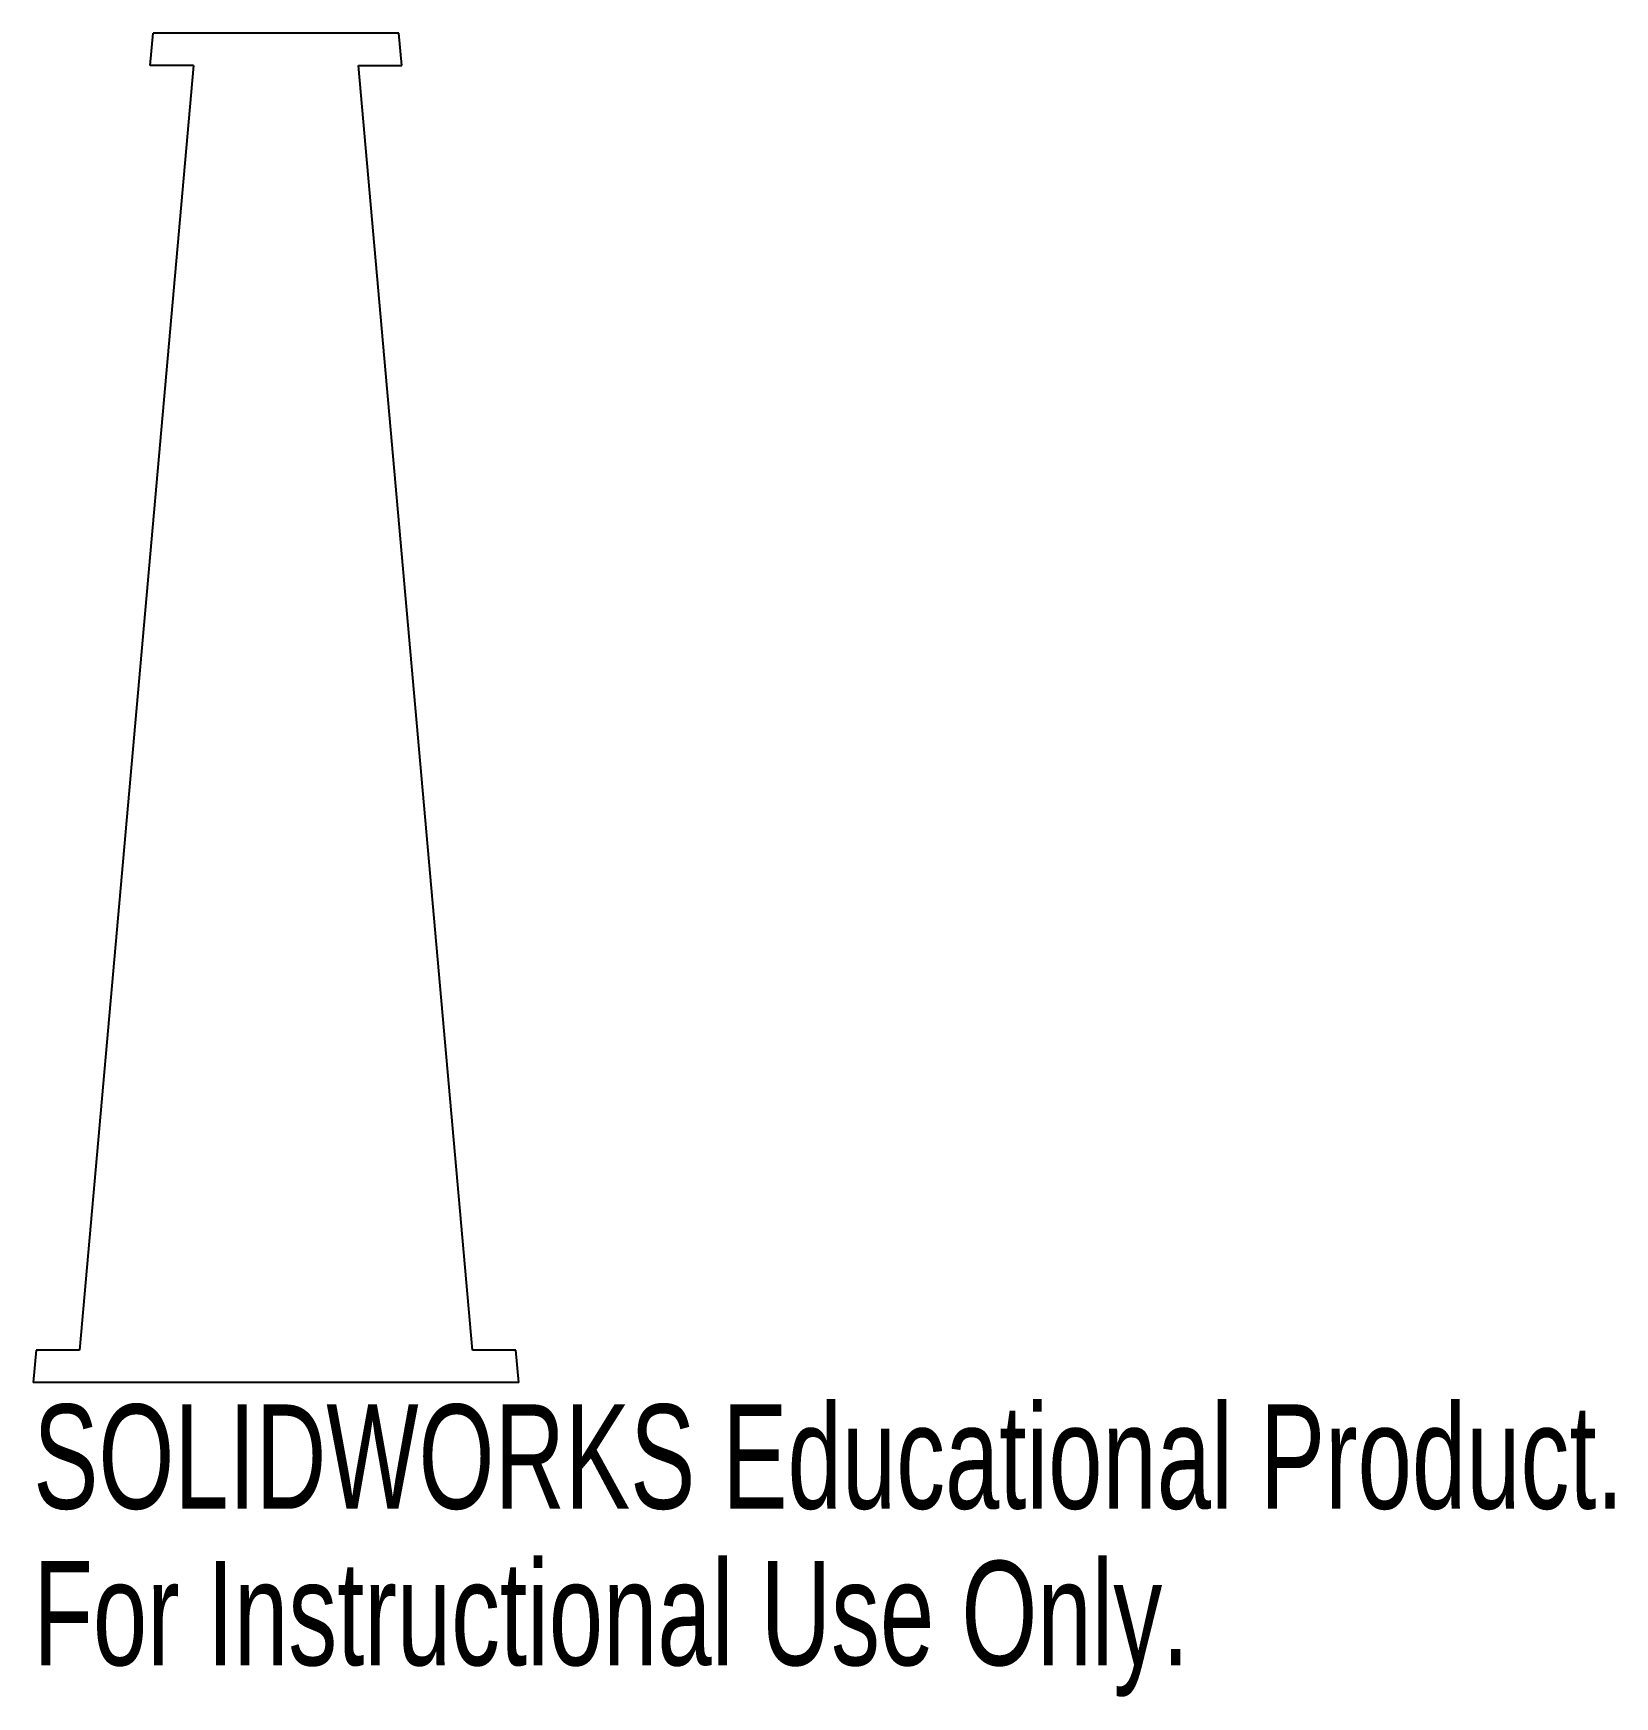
# Model space of a CAD drawing. Header units: millimetres. Extents: x -11.2 to 62, y 0.9 to 78.
import ezdxf

# ---------------------------------------------------------------- set-up
doc = ezdxf.new("R2010")
doc.units = ezdxf.units.MM
doc.styles.add('SLDTEXTSTYLE0', font='TXT', dxfattribs={"width": 0.7})

msp = doc.modelspace()

# ---------------------------------------------------------------- linework, layer by layer
at = {"color": 7, "linetype": 'Continuous', "lineweight": 25}
for p, q in [((-5.824, 76.5), (-5.691, 78)), ((5.691, 78), (-5.691, 78)), ((5.824, 76.5), (5.691, 78)), ((-3.816, 76.5), (-9.105, 17)), ((-3.816, 76.5), (-5.824, 76.5)), ((9.105, 17), (3.816, 76.5)), ((3.816, 76.5), (5.824, 76.5)), ((-11.113, 17), (-11.246, 15.5)), ((-9.105, 17), (-11.113, 17)), ((11.113, 17), (9.105, 17)), ((11.246, 15.5), (11.113, 17)), ((11.246, 15.5), (-11.246, 15.5))]:
    msp.add_line(p, q, dxfattribs=at)

# ---------------------------------------------------------------- texts
at = {"color": 7, "linetype": 'Continuous', "char_height": 4.83362, "attachment_point": 1, "style": 'SLDTEXTSTYLE0'}
for s, insert in [('SOLIDWORKS Educational Product.', (-11.246, 14.48)), ('For Instructional Use Only.', (-11.246, 7.23))]:
    msp.add_mtext(s, dxfattribs=dict(at, insert=insert))

doc.saveas('drawing.dxf')
